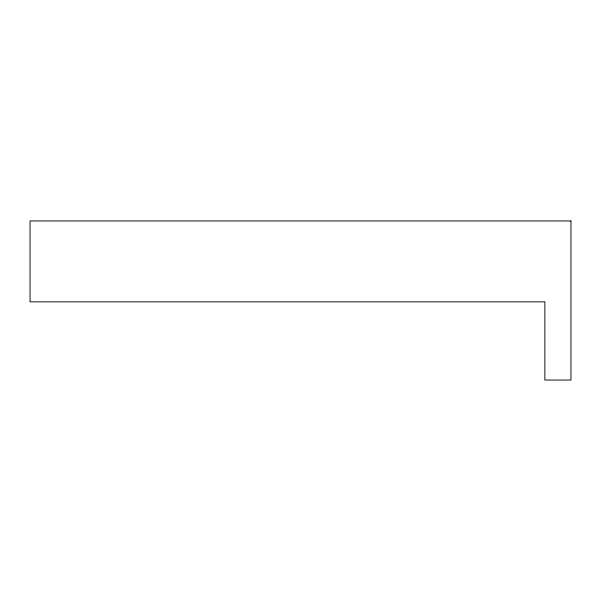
<?xml version="1.0" encoding="UTF-8"?>
<svg xmlns="http://www.w3.org/2000/svg" width="601" height="601" viewBox="0 0 601 601"><rect width="100%" height="100%" fill="white"/><g stroke="black" fill="none" stroke-linecap="round" stroke-linejoin="round"><path stroke-width="0.9" d="M570.95 220.95L30.05 220.95L30.05 301.852L544.882 301.852L544.882 380.05L570.95 380.05L570.95 220.95"/></g></svg>
